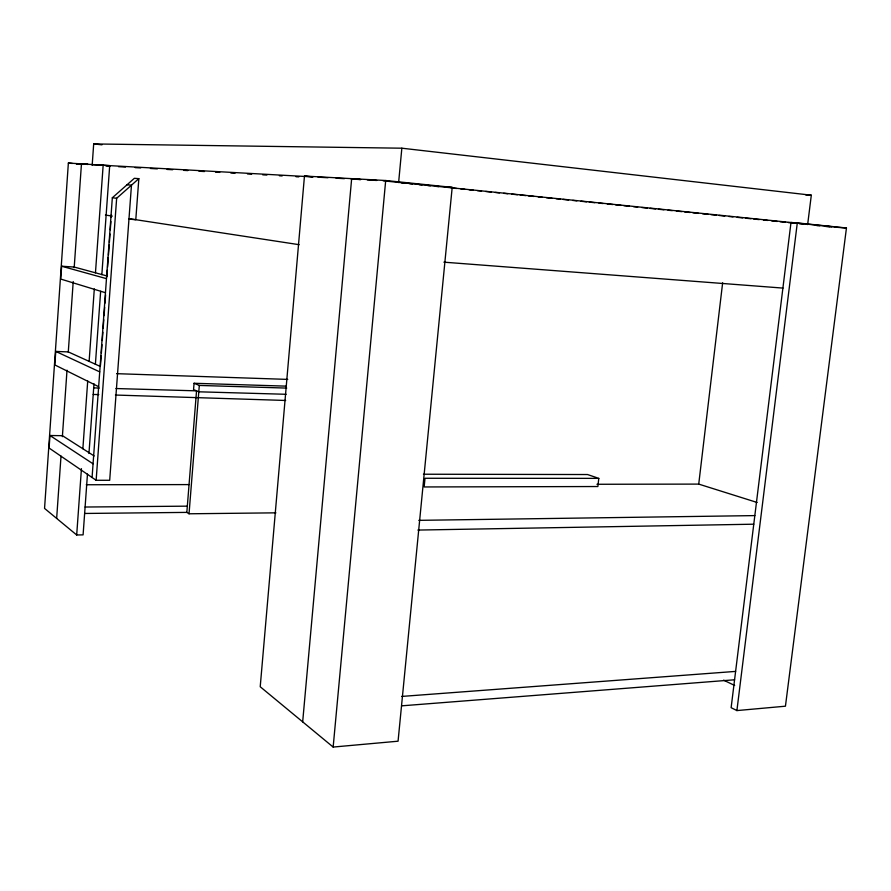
<?xml version="1.0" encoding="UTF-8"?>
<svg xmlns="http://www.w3.org/2000/svg" width="891" height="891" viewBox="0 0 891 891"><rect width="100%" height="100%" fill="white"/><g stroke="black" fill="none" stroke-linecap="round" stroke-linejoin="round"><path stroke-width="1.34" d="M101.841 274.684L109.704 165.626L68.362 163.064L44.55 508.405L76.693 534.979L83.097 534.867L87.474 474.079M94.134 455.958L62.437 435.688L49.963 435.51L49.094 448.039L96.139 480.282L109.693 480.282L131.467 185.172L127.034 184.771M99.981 366.301L68.295 351.912L55.765 351.41L54.83 364.942L98.645 386.672M107.12 275.987L74.231 267.055L61.635 266.22L60.755 279.072L105.45 292.716M56.656 518.406L61.011 456.069M62.37 436.679L67.014 370.188M68.273 352.179L73.218 281.534M74.187 267.679L81.46 163.788L87.752 164.401M92.185 165.18L93.689 143.941L401.841 148.196L811.311 195.207L807.647 224.577M76.693 534.979L81.437 468.666M82.863 448.752L87.719 380.958M89.122 361.367L94.301 288.929M95.46 272.813L103.178 164.98M88.955 453.486L93.989 383.754M95.382 364.419L100.65 291.257M92.074 477.498L112.333 197.769L134.352 178.311L138.84 178.657L135.788 219.698L128.961 219.13M100.471 365.421L101.173 355.743M101.374 352.97L101.975 344.672M102.276 340.518L102.877 332.22M103.178 328.066L103.779 319.758M104.08 315.614L104.681 307.306M104.982 303.163L105.584 294.854M106.887 276.867L107.388 269.951M107.588 267.177L108.29 257.499M108.49 254.726L109.192 245.047M109.393 242.274L109.994 233.977M110.295 229.822L110.896 221.525M111.197 217.371L111.397 214.597M96.139 480.282L116.654 198.281L138.84 178.657M286.401 386.148L194.06 383.275L193.547 389.59L198.793 391.806L286.189 394.29M275.92 512.837L189.037 513.784L186.832 512.392L196.543 390.848L115.93 388.532M189.037 513.784L199.306 385.435L194.06 383.275M304.466 176.05L260.217 686.749L333.156 747.059L398.065 741.201L452.194 187.366L385.692 180.517L304.466 176.05L312.997 176.919M302.673 721.855L351.655 178.645L360.61 179.559L351.087 179.035M333.156 747.059L385.692 180.517M398.622 182.532L401.841 148.196M598.785 478.367L597.872 486.531L424.149 486.954L424.996 478.267L598.785 478.367L587.548 474.535L423.459 474.224M757.15 502.479L698.733 484.103L722.646 282.792M736.902 710.584L797.3 222.928L846.45 227.996L785.439 706.195L736.902 710.584L731.132 707.688L790.996 222.483L797.3 222.928M402.086 705.806L734.574 679.788M401.618 696.439L735.61 671.402M417.857 530.067L753.775 524.198M418.803 520.344L754.833 515.599M84.634 513.461L186.832 512.392M85.102 507.024L187.333 506.155M86.249 484.749L189.048 484.593M596.937 484.27L698.733 484.103M93.21 394.446L98.767 394.59M115.44 395.036L285.655 400.471M93.689 387.886L99.246 388.053M199.306 385.435L286.724 388.097M116.61 373.674L287.737 379.399M805.754 194.94L811.311 195.207M88.153 164.423L76.281 163.766L83.186 164.445M91.862 164.635L312.518 176.886M318.065 177.198L327.966 177.743M336.063 178.2L344.383 178.657M367.315 179.937L376.693 180.461M383.152 180.817L832.127 226.715M106.051 165.96L110.217 166.205M118.536 166.673L125.464 167.062M135.165 167.608L140.711 167.931M150.423 168.477L157.351 168.867M167.062 169.424L172.609 169.736M183.702 170.359L187.856 170.593M198.949 171.228L204.496 171.54M215.589 172.163L219.754 172.397M230.847 173.032L235.001 173.266M247.486 173.968L251.641 174.202M262.734 174.836L266.899 175.07M279.373 175.772L282.146 175.939M296.012 176.719L298.786 176.875M447.093 187.065L452.194 187.366M816.813 225.646L819.898 225.869M825.133 226.247L832.06 226.748M825.701 226.481L829.855 226.782M833.998 227.094L846.45 227.996M443.885 262.166L782.989 288.094M128.627 218.796L131.345 219.019M68.362 163.064L72.416 163.465M76.47 163.866L81.872 164.389M401.384 182.811L404.146 183.101M409.682 183.669L412.444 183.947M419.349 184.66L422.111 184.949M427.647 185.517L430.409 185.796M435.933 186.364L438.695 186.653M451.136 187.923L456.66 188.491M460.803 188.925L464.957 189.349M469.1 189.772L473.244 190.195M477.387 190.629L481.53 191.053M485.684 191.476L491.208 192.044M495.351 192.478L499.495 192.901M503.638 193.325L507.792 193.748M511.935 194.182L517.459 194.75M520.221 195.029L525.757 195.597M528.519 195.886L534.043 196.454M538.186 196.878L542.329 197.301M546.484 197.724L552.008 198.292M556.151 198.726L560.294 199.15M563.056 199.439L568.592 200.007M572.735 200.43L576.878 200.854M581.021 201.277L586.556 201.845M589.319 202.134L594.843 202.703M598.986 203.126L603.14 203.549M607.283 203.983L612.808 204.551M615.57 204.83L621.094 205.398M623.867 205.687L629.391 206.255M633.534 206.679L637.678 207.102M641.821 207.536L647.356 208.104M650.118 208.383L655.642 208.951M658.404 209.24L663.94 209.808M668.083 210.231L672.226 210.655M676.369 211.078L681.893 211.646M684.667 211.935L690.191 212.504M692.953 212.793L698.477 213.361M702.631 213.784L708.156 214.352M710.918 214.631L716.442 215.199M719.204 215.488L724.739 216.056M728.883 216.48L733.026 216.903M737.169 217.337L742.704 217.905M745.466 218.184L750.99 218.752M753.753 219.041L759.277 219.609M763.431 220.032L767.574 220.456M771.717 220.89L777.242 221.458M780.004 221.736L785.539 222.304M788.301 222.594L793.825 223.162M799.35 223.73L803.504 224.153M93.689 143.941L101.986 144.81M112.333 197.769L116.654 198.281M105.439 215.054L112.311 216.112M130.164 218.841L299.164 244.691M61.635 266.22L106.474 278.649M55.765 351.41L99.725 371.881M723.592 680.145L734.674 685.48M49.963 435.51L93.065 463.821"/></g></svg>
